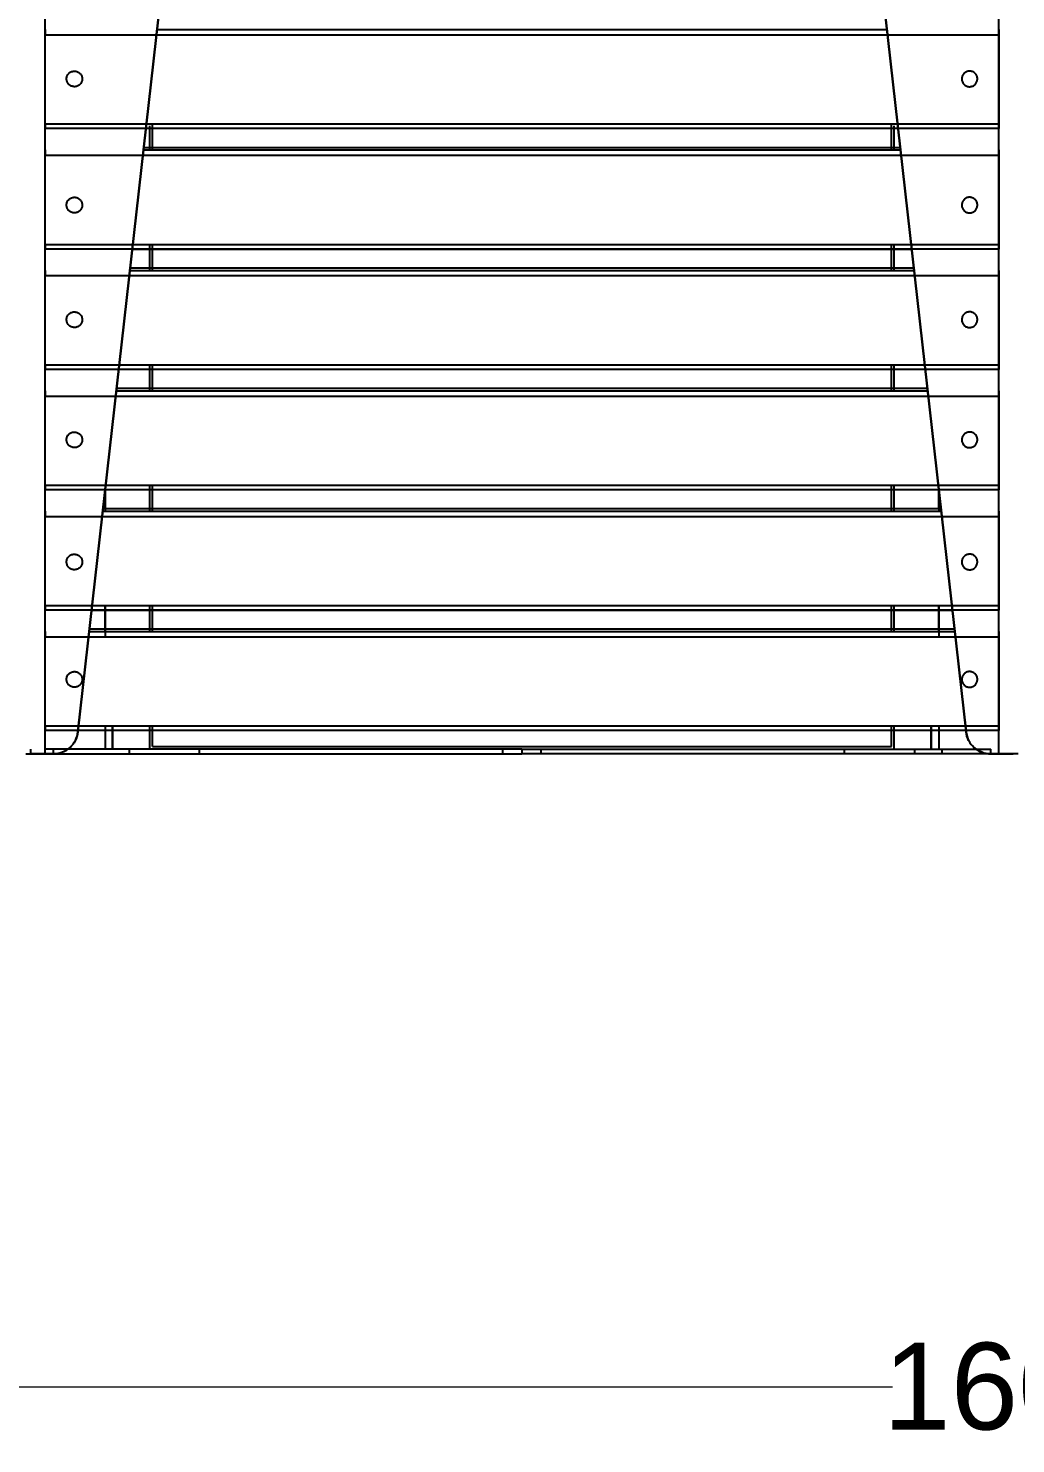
# Model space of a CAD drawing. Header units: millimetres. Extents: x 10366 to 28454, y 24552 to 29702.
# Drawn here: x 17181 to 17579, y 27232 to 27802 of the extents above; entities that cross this region are included whole.
import ezdxf

# ---------------------------------------------------------------- set-up
doc = ezdxf.new("R2010")
doc.units = ezdxf.units.MM
doc.header["$LTSCALE"] = 3
doc.layers.add('DomyÅ›lny', color=7, linetype='Continuous')
doc.styles.get("Standard").update_dxf_attribs({"font": 'arial.ttf'})
doc.dimstyles.new('MATEUSZ', dxfattribs={"dimtxt": 35, "dimasz": 16, "dimexe": 0.18, "dimexo": 0.0625, "dimgap": 0.09, "dimtad": 0, "dimdec": 0, "dimdsep": 46, "dimtxsty": 'Standard', "dimblk": 'DOT', "dimcen": 0.09, "dimse1": 1, "dimse2": 1, "dimadec": 0, "dimazin": 0, "dimtfac": 1, "dimtdec": 0, "dimtofl": 0, "dimtmove": 0, "dimatfit": 3, "dimfxl": 1, "dimtolj": 1, "dimtzin": 0, "dimlwd": 9, "dimlwe": 9, "dimarcsym": 0})

# ---------------------------------------------------------------- blocks, each defined once
blk = doc.blocks.new('_Dot')
at = {"color": 0, "linetype": 'ByBlock', "lineweight": -2}
blk.add_line((-0.5, 0), (-1, 0), dxfattribs=at)
at = {"color": 0, "linetype": 'ByBlock', "const_width": 0.5}
blk.add_lwpolyline([(-0.25, 0, 1), (0.25, 0, 1)], format="xyb", close=True, dxfattribs=at)
blk = doc.blocks.new('*D52')
at = {"color": 0, "lineweight": 9, "transparency": 16777216}
for p, q in [((16795.83, 27254.8), (17529.19, 27254.8)), ((18363.83, 27254.8), (17630.48, 27254.8))]:
    blk.add_line(p, q, dxfattribs=at)
at = {"layer": 'Defpoints', "color": 0, "transparency": 16777216}
for p in [(16779.83, 27509.83), (18379.83, 27509.83), (18379.83, 27254.8)]:
    blk.add_point(p, dxfattribs=at)
at = {"color": 0, "lineweight": 9, "transparency": 16777216, "xscale": 16, "yscale": 16, "zscale": 16, "rotation": 180}
blk.add_blockref('_Dot', (16779.83, 27254.8), dxfattribs=at)
at = {"color": 0, "lineweight": 9, "transparency": 16777216, "xscale": 16, "yscale": 16, "zscale": 16}
blk.add_blockref('_Dot', (18379.83, 27254.8), dxfattribs=at)
at = {"color": 0, "transparency": 16777216, "insert": (17579.83, 27254.8), "char_height": 35, "attachment_point": 5}
blk.add_mtext('\\A1;1600', dxfattribs=at)

msp = doc.modelspace()

# ---------------------------------------------------------------- linework, layer by layer
at = {"layer": 'DomyÅ›lny'}
for p, q in [((17187.59, 27509.83), (17187.59, 28218.62)), ((17572.07, 27509.83), (17572.07, 28218.62)), ((17200.84, 27518.71), (17273.55, 28163.24)), ((17273.51, 28162.9), (17200.84, 27518.71)), ((17558.83, 27518.71), (17486.12, 28163.24)), ((17486.16, 28162.9), (17558.83, 27518.71)), ((17232.77, 27801.81), (17526.9, 27801.81)), ((17187.59, 27799.68), (17572.07, 27799.68)), ((17187.59, 27763.76), (17187.59, 27799.68)), ((17572.07, 27799.68), (17572.07, 27763.76)), ((17187.59, 27763.76), (17572.07, 27763.76)), ((17572.07, 27761.89), (17187.59, 27761.89)), ((17229.83, 27753.29), (17229.83, 27763)), ((17230.83, 27753.29), (17230.83, 27763.76)), ((17528.83, 27753.29), (17528.83, 27763.76)), ((17529.83, 27753.29), (17529.83, 27763)), ((17227.42, 27754.33), (17532.25, 27754.33)), ((17227.42, 27754.32), (17532.25, 27754.32)), ((17187.59, 27715.24), (17187.59, 27751.16)), ((17187.59, 27751.16), (17572.07, 27751.16)), ((17227.3, 27753.29), (17532.37, 27753.29)), ((17572.07, 27751.16), (17572.07, 27715.24)), ((17187.59, 27715.24), (17572.07, 27715.24)), ((17229.83, 27704.77), (17229.83, 27715.24)), ((17230.83, 27704.77), (17230.83, 27715.24)), ((17528.83, 27704.77), (17528.83, 27715.24)), ((17529.83, 27704.77), (17529.83, 27715.24)), ((17572.07, 27713.37), (17187.59, 27713.37)), ((17222.8, 27713.37), (17536.87, 27713.37)), ((17221.83, 27704.77), (17537.84, 27704.77)), ((17221.94, 27705.81), (17537.73, 27705.81)), ((17221.94, 27705.8), (17537.73, 27705.8)), ((17187.59, 27702.64), (17572.07, 27702.64)), ((17187.59, 27666.72), (17187.59, 27702.64)), ((17572.07, 27702.64), (17572.07, 27666.72)), ((17187.59, 27666.72), (17572.07, 27666.72)), ((17572.07, 27664.85), (17187.59, 27664.85)), ((17229.83, 27656.25), (17229.83, 27666.72)), ((17230.83, 27656.25), (17230.83, 27666.72)), ((17528.83, 27656.25), (17528.83, 27666.72)), ((17529.83, 27656.25), (17529.83, 27666.72)), ((17187.59, 27618.2), (17187.59, 27654.12)), ((17187.59, 27654.12), (17572.07, 27654.12)), ((17216.35, 27656.25), (17543.32, 27656.25)), ((17216.47, 27657.29), (17543.2, 27657.29)), ((17216.47, 27657.28), (17543.2, 27657.28)), ((17572.07, 27654.12), (17572.07, 27618.2)), ((17187.59, 27618.2), (17572.07, 27618.2)), ((17229.83, 27607.73), (17229.83, 27618.2)), ((17230.83, 27607.73), (17230.83, 27618.2)), ((17528.83, 27607.73), (17528.83, 27618.2)), ((17529.83, 27607.73), (17529.83, 27618.2)), ((17572.07, 27616.33), (17187.59, 27616.33)), ((17211.83, 27616.2), (17211.83, 27607.61)), ((17211.83, 27608.43), (17211.83, 27616.2)), ((17547.83, 27616.22), (17547.83, 27607.61)), ((17547.83, 27608.43), (17547.83, 27616.22)), ((17210.88, 27607.73), (17548.79, 27607.73)), ((17211, 27608.77), (17548.67, 27608.77)), ((17211, 27608.76), (17548.67, 27608.76)), ((17187.59, 27569.68), (17187.59, 27605.6)), ((17187.59, 27605.6), (17572.07, 27605.6)), ((17572.07, 27605.6), (17572.07, 27569.68)), ((17187.59, 27569.68), (17572.07, 27569.68)), ((17572.07, 27567.81), (17187.59, 27567.81)), ((17206.38, 27567.81), (17553.29, 27567.81)), ((17211.83, 27569.68), (17211.83, 27557.08)), ((17211.83, 27559.21), (17211.83, 27569.68)), ((17229.83, 27559.21), (17229.83, 27569.68)), ((17230.83, 27559.21), (17230.83, 27569.68)), ((17528.83, 27559.21), (17528.83, 27569.68)), ((17529.83, 27559.21), (17529.83, 27569.68)), ((17547.83, 27569.68), (17547.83, 27557.08)), ((17547.83, 27559.21), (17547.83, 27569.68)), ((17187.59, 27521.16), (17187.59, 27557.08)), ((17187.59, 27557.08), (17572.07, 27557.08)), ((17205.4, 27559.21), (17554.26, 27559.21)), ((17205.52, 27560.25), (17554.15, 27560.25)), ((17205.52, 27560.24), (17554.15, 27560.24)), ((17572.07, 27557.08), (17572.07, 27521.16)), ((17187.59, 27521.16), (17572.07, 27521.16)), ((17211.83, 27521.16), (17211.83, 27511.84)), ((17211.83, 27521.16), (17211.83, 27511.84)), ((17214.83, 27511.83), (17214.83, 27521.16)), ((17214.83, 27521.16), (17214.83, 27511.83)), ((17229.83, 27511.83), (17229.83, 27521.16)), ((17230.83, 27512.83), (17230.83, 27521.16)), ((17528.83, 27512.83), (17528.83, 27521.16)), ((17529.83, 27511.83), (17529.83, 27521.16)), ((17544.83, 27521.16), (17544.83, 27511.83)), ((17544.83, 27511.83), (17544.83, 27521.16)), ((17547.83, 27521.16), (17547.83, 27511.84)), ((17547.83, 27521.16), (17547.83, 27511.84)), ((17572.07, 27519.29), (17187.59, 27519.29)), ((17181.83, 27509.83), (17181.83, 27511.83)), ((17181.83, 27509.83), (17190.81, 27509.83)), ((17190.81, 27511.83), (17187.59, 27511.83)), ((17187.59, 27509.83), (17190.9, 27509.83)), ((17190.9, 27509.83), (17187.59, 27509.83)), ((17190.81, 27511.83), (17190.81, 27509.83)), ((17379.83, 27511.83), (17190.81, 27511.83)), ((17190.81, 27509.83), (17379.83, 27509.83)), ((17221.46, 27511.83), (17221.46, 27509.83)), ((17230.83, 27512.83), (17528.83, 27512.83)), ((17249.83, 27509.83), (17249.83, 27511.83)), ((17372.07, 27509.83), (17372.07, 27511.83)), ((17379.83, 27511.83), (17568.86, 27511.83)), ((17379.83, 27511.83), (17379.83, 27509.83)), ((17379.83, 27511.83), (17379.83, 27509.83)), ((17568.86, 27509.83), (17379.83, 27509.83)), ((17387.59, 27509.83), (17387.59, 27511.83)), ((17509.83, 27509.83), (17509.83, 27511.83)), ((17538.21, 27509.83), (17538.21, 27511.83)), ((17549.21, 27509.83), (17549.21, 27511.83)), ((17572.07, 27509.83), (17568.77, 27509.83)), ((17568.77, 27509.83), (17572.07, 27509.83)), ((17568.86, 27509.83), (17568.86, 27511.83)), ((17568.86, 27509.83), (17577.83, 27509.83))]:
    msp.add_line(p, q, dxfattribs=at)
for points in [[(17187.59, 27801.81, 0), (17187.59, 27801.78, 0), (17187.59, 27801.68, 0), (17187.59, 27801.25, 0), (17187.59, 27799.68, 0)], [(17572.07, 27801.81, 0), (17572.07, 27801.78, 0), (17572.07, 27801.68, 0), (17572.07, 27801.25, 0), (17572.07, 27799.68, 0)], [(17187.59, 27763.76, 0), (17187.59, 27762.37, 0), (17187.59, 27761.99, 0), (17187.59, 27761.9, 0), (17187.59, 27761.89, 0), (17187.59, 27761.89, 0), (17187.59, 27761.89, 0), (17187.59, 27761.89, 0), (17187.59, 27761.89, 0), (17187.59, 27761.89, 0), (17187.59, 27761.89, 0), (17187.59, 27761.89, 0), (17187.59, 27761.89, 0), (17187.59, 27761.89, 0), (17187.59, 27761.89, 0), (17187.59, 27761.89, 0), (17187.59, 27761.89, 0), (17187.59, 27761.89, 0), (17187.59, 27761.89, 0), (17187.59, 27761.89, 0), (17187.59, 27761.89, 0), (17187.59, 27761.89, 0), (17187.59, 27761.89, 0)], [(17572.07, 27763.76, 0), (17572.07, 27762.37, 0), (17572.07, 27761.99, 0), (17572.07, 27761.9, 0), (17572.07, 27761.89, 0), (17572.07, 27761.89, 0), (17572.07, 27761.89, 0), (17572.07, 27761.89, 0), (17572.07, 27761.89, 0), (17572.07, 27761.89, 0), (17572.07, 27761.89, 0), (17572.07, 27761.89, 0), (17572.07, 27761.89, 0), (17572.07, 27761.89, 0), (17572.07, 27761.89, 0), (17572.07, 27761.89, 0), (17572.07, 27761.89, 0), (17572.07, 27761.89, 0), (17572.07, 27761.89, 0), (17572.07, 27761.89, 0), (17572.07, 27761.89, 0), (17572.07, 27761.89, 0), (17572.07, 27761.89, 0)], [(17187.59, 27753.29, 0), (17187.59, 27753.26, 0), (17187.59, 27753.16, 0), (17187.59, 27752.73, 0), (17187.59, 27751.16, 0)], [(17572.07, 27753.29, 0), (17572.07, 27753.26, 0), (17572.07, 27753.16, 0), (17572.07, 27752.73, 0), (17572.07, 27751.16, 0)], [(17187.59, 27715.24, 0), (17187.59, 27713.85, 0), (17187.59, 27713.47, 0), (17187.59, 27713.38, 0), (17187.59, 27713.37, 0), (17187.59, 27713.37, 0), (17187.59, 27713.37, 0), (17187.59, 27713.37, 0), (17187.59, 27713.37, 0), (17187.59, 27713.37, 0), (17187.59, 27713.37, 0), (17187.59, 27713.37, 0), (17187.59, 27713.37, 0), (17187.59, 27713.37, 0), (17187.59, 27713.37, 0), (17187.59, 27713.37, 0), (17187.59, 27713.37, 0), (17187.59, 27713.37, 0), (17187.59, 27713.37, 0), (17187.59, 27713.37, 0), (17187.59, 27713.37, 0), (17187.59, 27713.37, 0), (17187.59, 27713.37, 0)], [(17572.07, 27715.24, 0), (17572.07, 27713.85, 0), (17572.07, 27713.47, 0), (17572.07, 27713.38, 0), (17572.07, 27713.37, 0), (17572.07, 27713.37, 0), (17572.07, 27713.37, 0), (17572.07, 27713.37, 0), (17572.07, 27713.37, 0), (17572.07, 27713.37, 0), (17572.07, 27713.37, 0), (17572.07, 27713.37, 0), (17572.07, 27713.37, 0), (17572.07, 27713.37, 0), (17572.07, 27713.37, 0), (17572.07, 27713.37, 0), (17572.07, 27713.37, 0), (17572.07, 27713.37, 0), (17572.07, 27713.37, 0), (17572.07, 27713.37, 0), (17572.07, 27713.37, 0), (17572.07, 27713.37, 0), (17572.07, 27713.37, 0)], [(17187.59, 27704.77, 0), (17187.59, 27704.74, 0), (17187.59, 27704.64, 0), (17187.59, 27704.21, 0), (17187.59, 27702.64, 0)], [(17572.07, 27704.77, 0), (17572.07, 27704.74, 0), (17572.07, 27704.64, 0), (17572.07, 27704.21, 0), (17572.07, 27702.64, 0)], [(17187.59, 27666.72, 0), (17187.59, 27665.33, 0), (17187.59, 27664.95, 0), (17187.59, 27664.86, 0), (17187.59, 27664.85, 0), (17187.59, 27664.85, 0), (17187.59, 27664.85, 0), (17187.59, 27664.85, 0), (17187.59, 27664.85, 0), (17187.59, 27664.85, 0), (17187.59, 27664.85, 0), (17187.59, 27664.85, 0), (17187.59, 27664.85, 0), (17187.59, 27664.85, 0), (17187.59, 27664.85, 0), (17187.59, 27664.85, 0), (17187.59, 27664.85, 0), (17187.59, 27664.85, 0), (17187.59, 27664.85, 0), (17187.59, 27664.85, 0), (17187.59, 27664.85, 0), (17187.59, 27664.85, 0), (17187.59, 27664.85, 0)], [(17572.07, 27666.72, 0), (17572.07, 27665.33, 0), (17572.07, 27664.95, 0), (17572.07, 27664.86, 0), (17572.07, 27664.85, 0), (17572.07, 27664.85, 0), (17572.07, 27664.85, 0), (17572.07, 27664.85, 0), (17572.07, 27664.85, 0), (17572.07, 27664.85, 0), (17572.07, 27664.85, 0), (17572.07, 27664.85, 0), (17572.07, 27664.85, 0), (17572.07, 27664.85, 0), (17572.07, 27664.85, 0), (17572.07, 27664.85, 0), (17572.07, 27664.85, 0), (17572.07, 27664.85, 0), (17572.07, 27664.85, 0), (17572.07, 27664.85, 0), (17572.07, 27664.85, 0), (17572.07, 27664.85, 0), (17572.07, 27664.85, 0)], [(17187.59, 27656.25, 0), (17187.59, 27656.22, 0), (17187.59, 27656.12, 0), (17187.59, 27655.69, 0), (17187.59, 27654.12, 0)], [(17572.07, 27656.25, 0), (17572.07, 27656.22, 0), (17572.07, 27656.12, 0), (17572.07, 27655.69, 0), (17572.07, 27654.12, 0)], [(17187.59, 27618.2, 0), (17187.59, 27616.81, 0), (17187.59, 27616.43, 0), (17187.59, 27616.34, 0), (17187.59, 27616.33, 0), (17187.59, 27616.33, 0), (17187.59, 27616.33, 0), (17187.59, 27616.33, 0), (17187.59, 27616.33, 0), (17187.59, 27616.33, 0), (17187.59, 27616.33, 0), (17187.59, 27616.33, 0), (17187.59, 27616.33, 0), (17187.59, 27616.33, 0), (17187.59, 27616.33, 0), (17187.59, 27616.33, 0), (17187.59, 27616.33, 0), (17187.59, 27616.33, 0), (17187.59, 27616.33, 0), (17187.59, 27616.33, 0), (17187.59, 27616.33, 0), (17187.59, 27616.33, 0), (17187.59, 27616.33, 0)], [(17572.07, 27618.2, 0), (17572.07, 27616.81, 0), (17572.07, 27616.43, 0), (17572.07, 27616.34, 0), (17572.07, 27616.33, 0), (17572.07, 27616.33, 0), (17572.07, 27616.33, 0), (17572.07, 27616.33, 0), (17572.07, 27616.33, 0), (17572.07, 27616.33, 0), (17572.07, 27616.33, 0), (17572.07, 27616.33, 0), (17572.07, 27616.33, 0), (17572.07, 27616.33, 0), (17572.07, 27616.33, 0), (17572.07, 27616.33, 0), (17572.07, 27616.33, 0), (17572.07, 27616.33, 0), (17572.07, 27616.33, 0), (17572.07, 27616.33, 0), (17572.07, 27616.33, 0), (17572.07, 27616.33, 0), (17572.07, 27616.33, 0)], [(17187.59, 27607.73, 0), (17187.59, 27607.7, 0), (17187.59, 27607.6, 0), (17187.59, 27607.17, 0), (17187.59, 27605.6, 0)], [(17572.07, 27607.73, 0), (17572.07, 27607.7, 0), (17572.07, 27607.6, 0), (17572.07, 27607.17, 0), (17572.07, 27605.6, 0)], [(17187.59, 27569.68, 0), (17187.59, 27568.29, 0), (17187.59, 27567.91, 0), (17187.59, 27567.82, 0), (17187.59, 27567.81, 0), (17187.59, 27567.81, 0), (17187.59, 27567.81, 0), (17187.59, 27567.81, 0), (17187.59, 27567.81, 0), (17187.59, 27567.81, 0), (17187.59, 27567.81, 0), (17187.59, 27567.81, 0), (17187.59, 27567.81, 0), (17187.59, 27567.81, 0), (17187.59, 27567.81, 0), (17187.59, 27567.81, 0), (17187.59, 27567.81, 0), (17187.59, 27567.81, 0), (17187.59, 27567.81, 0), (17187.59, 27567.81, 0), (17187.59, 27567.81, 0), (17187.59, 27567.81, 0), (17187.59, 27567.81, 0)], [(17572.07, 27569.68, 0), (17572.07, 27568.29, 0), (17572.07, 27567.91, 0), (17572.07, 27567.82, 0), (17572.07, 27567.81, 0), (17572.07, 27567.81, 0), (17572.07, 27567.81, 0), (17572.07, 27567.81, 0), (17572.07, 27567.81, 0), (17572.07, 27567.81, 0), (17572.07, 27567.81, 0), (17572.07, 27567.81, 0), (17572.07, 27567.81, 0), (17572.07, 27567.81, 0), (17572.07, 27567.81, 0), (17572.07, 27567.81, 0), (17572.07, 27567.81, 0), (17572.07, 27567.81, 0), (17572.07, 27567.81, 0), (17572.07, 27567.81, 0), (17572.07, 27567.81, 0), (17572.07, 27567.81, 0), (17572.07, 27567.81, 0)], [(17187.59, 27559.21, 0), (17187.59, 27559.18, 0), (17187.59, 27559.08, 0), (17187.59, 27558.65, 0), (17187.59, 27557.08, 0)], [(17572.07, 27559.21, 0), (17572.07, 27559.18, 0), (17572.07, 27559.08, 0), (17572.07, 27558.65, 0), (17572.07, 27557.08, 0)], [(17187.59, 27521.16, 0), (17187.59, 27519.77, 0), (17187.59, 27519.39, 0), (17187.59, 27519.3, 0), (17187.59, 27519.29, 0), (17187.59, 27519.29, 0), (17187.59, 27519.29, 0), (17187.59, 27519.29, 0), (17187.59, 27519.29, 0), (17187.59, 27519.29, 0), (17187.59, 27519.29, 0), (17187.59, 27519.29, 0), (17187.59, 27519.29, 0), (17187.59, 27519.29, 0), (17187.59, 27519.29, 0), (17187.59, 27519.29, 0), (17187.59, 27519.29, 0), (17187.59, 27519.29, 0), (17187.59, 27519.29, 0), (17187.59, 27519.29, 0), (17187.59, 27519.29, 0), (17187.59, 27519.29, 0), (17187.59, 27519.29, 0)], [(17572.07, 27521.16, 0), (17572.07, 27519.77, 0), (17572.07, 27519.39, 0), (17572.07, 27519.3, 0), (17572.07, 27519.29, 0), (17572.07, 27519.29, 0), (17572.07, 27519.29, 0), (17572.07, 27519.29, 0), (17572.07, 27519.29, 0), (17572.07, 27519.29, 0), (17572.07, 27519.29, 0), (17572.07, 27519.29, 0), (17572.07, 27519.29, 0), (17572.07, 27519.29, 0), (17572.07, 27519.29, 0), (17572.07, 27519.29, 0), (17572.07, 27519.29, 0), (17572.07, 27519.29, 0), (17572.07, 27519.29, 0), (17572.07, 27519.29, 0), (17572.07, 27519.29, 0), (17572.07, 27519.29, 0), (17572.07, 27519.29, 0)], [(17200.84, 27518.71, 0), (17200.69, 27517.78, 0), (17200.45, 27516.88, 0), (17200.14, 27516, 0), (17199.75, 27515.17, 0), (17199.28, 27514.37, 0), (17198.74, 27513.62, 0), (17198.14, 27512.93, 0), (17197.48, 27512.3, 0), (17196.77, 27511.74, 0), (17196.02, 27511.24, 0), (17195.23, 27510.81, 0), (17194.4, 27510.46, 0), (17193.55, 27510.19, 0), (17192.67, 27509.99, 0), (17191.8, 27509.87, 0), (17190.9, 27509.83, 0)], [(17190.9, 27509.83, 0), (17191.84, 27509.87, 0), (17192.76, 27510, 0), (17193.67, 27510.22, 0), (17194.55, 27510.52, 0), (17195.39, 27510.9, 0), (17196.19, 27511.35, 0), (17196.95, 27511.87, 0), (17197.65, 27512.45, 0), (17198.29, 27513.09, 0), (17198.87, 27513.79, 0), (17199.38, 27514.53, 0), (17199.82, 27515.31, 0), (17200.19, 27516.12, 0), (17200.48, 27516.97, 0), (17200.69, 27517.82, 0), (17200.84, 27518.71, 0)], [(17558.83, 27518.71, 0), (17558.98, 27517.78, 0), (17559.21, 27516.88, 0), (17559.53, 27516, 0), (17559.92, 27515.17, 0), (17560.39, 27514.37, 0), (17560.93, 27513.62, 0), (17561.53, 27512.93, 0), (17562.19, 27512.3, 0), (17562.9, 27511.74, 0), (17563.65, 27511.24, 0), (17564.44, 27510.81, 0), (17565.27, 27510.46, 0), (17566.12, 27510.19, 0), (17566.99, 27509.99, 0), (17567.87, 27509.87, 0), (17568.77, 27509.83, 0)], [(17568.77, 27509.83, 0), (17567.83, 27509.87, 0), (17566.91, 27510, 0), (17566, 27510.22, 0), (17565.12, 27510.52, 0), (17564.28, 27510.9, 0), (17563.48, 27511.35, 0), (17562.72, 27511.87, 0), (17562.02, 27512.45, 0), (17561.38, 27513.09, 0), (17560.8, 27513.79, 0), (17560.29, 27514.53, 0), (17559.85, 27515.31, 0), (17559.48, 27516.12, 0), (17559.19, 27516.97, 0), (17558.97, 27517.82, 0), (17558.83, 27518.71, 0)], [(17179.83, 27509.83, 0), (17179.83, 27509.83, 0), (17179.83, 27509.83, 0), (17179.83, 27509.83, 0), (17179.83, 27509.83, 0), (17179.83, 27509.83, 0), (17179.83, 27509.83, 0), (17179.83, 27509.83, 0), (17179.83, 27509.83, 0), (17179.83, 27509.83, 0), (17179.84, 27509.83, 0), (17179.85, 27509.83, 0), (17179.9, 27509.83, 0), (17180.09, 27509.83, 0), (17182.06, 27509.83, 0), (17187.59, 27509.83, 0)], [(17187.59, 27509.83, 0), (17181.83, 27509.83, 0)], [(17572.07, 27509.83, 0), (17577.83, 27509.83, 0)], [(17579.83, 27509.83, 0), (17579.83, 27509.83, 0), (17579.83, 27509.83, 0), (17579.83, 27509.83, 0), (17579.83, 27509.83, 0), (17579.83, 27509.83, 0), (17579.83, 27509.83, 0), (17579.83, 27509.83, 0), (17579.83, 27509.83, 0), (17579.83, 27509.83, 0), (17579.83, 27509.83, 0), (17579.82, 27509.83, 0), (17579.69, 27509.83, 0), (17579.04, 27509.83, 0), (17572.07, 27509.83, 0)]]:
    msp.add_polyline3d(points, dxfattribs=at)
for points in [[(17196.3, 27781.41, 0), (17196.26, 27781.69, 0), (17196.25, 27781.98, 0), (17196.27, 27782.28, 0), (17196.32, 27782.58, 0), (17196.4, 27782.89, 0), (17196.51, 27783.19, 0), (17196.66, 27783.48, 0), (17196.83, 27783.75, 0), (17197.03, 27784.01, 0), (17197.26, 27784.24, 0), (17197.5, 27784.45, 0), (17197.76, 27784.62, 0), (17198.04, 27784.77, 0), (17198.31, 27784.89, 0), (17198.59, 27784.97, 0), (17198.87, 27785.03, 0), (17199.15, 27785.07, 0), (17199.44, 27785.08, 0), (17199.74, 27785.06, 0), (17200.05, 27785.01, 0), (17200.35, 27784.93, 0), (17200.65, 27784.82, 0), (17200.94, 27784.68, 0), (17201.22, 27784.5, 0), (17201.48, 27784.3, 0), (17201.71, 27784.08, 0), (17201.91, 27783.83, 0), (17202.09, 27783.57, 0), (17202.24, 27783.3, 0), (17202.36, 27783.02, 0), (17202.45, 27782.74, 0), (17202.51, 27782.47, 0), (17202.54, 27782.19, 0), (17202.55, 27781.89, 0), (17202.53, 27781.59, 0), (17202.48, 27781.29, 0), (17202.4, 27780.98, 0), (17202.29, 27780.69, 0), (17202.15, 27780.4, 0), (17201.97, 27780.12, 0), (17201.77, 27779.87, 0), (17201.54, 27779.63, 0), (17201.3, 27779.43, 0), (17201.04, 27779.25, 0), (17200.77, 27779.1, 0), (17200.49, 27778.99, 0), (17200.21, 27778.9, 0), (17199.93, 27778.84, 0), (17199.65, 27778.8, 0), (17199.36, 27778.79, 0), (17199.06, 27778.81, 0), (17198.75, 27778.86, 0), (17198.45, 27778.94, 0), (17198.15, 27779.05, 0), (17197.86, 27779.2, 0), (17197.58, 27779.37, 0), (17197.33, 27779.57, 0), (17197.09, 27779.8, 0), (17196.89, 27780.04, 0), (17196.71, 27780.3, 0), (17196.56, 27780.57, 0), (17196.44, 27780.85, 0), (17196.36, 27781.13, 0)], [(17563.37, 27781.41, 0), (17563.41, 27781.69, 0), (17563.42, 27781.98, 0), (17563.4, 27782.28, 0), (17563.35, 27782.58, 0), (17563.27, 27782.89, 0), (17563.16, 27783.19, 0), (17563.01, 27783.48, 0), (17562.84, 27783.75, 0), (17562.64, 27784.01, 0), (17562.41, 27784.24, 0), (17562.16, 27784.45, 0), (17561.9, 27784.62, 0), (17561.63, 27784.77, 0), (17561.35, 27784.89, 0), (17561.07, 27784.97, 0), (17560.8, 27785.03, 0), (17560.52, 27785.07, 0), (17560.22, 27785.08, 0), (17559.92, 27785.06, 0), (17559.62, 27785.01, 0), (17559.31, 27784.93, 0), (17559.01, 27784.82, 0), (17558.72, 27784.68, 0), (17558.45, 27784.5, 0), (17558.19, 27784.3, 0), (17557.96, 27784.08, 0), (17557.75, 27783.83, 0), (17557.57, 27783.57, 0), (17557.43, 27783.3, 0), (17557.31, 27783.02, 0), (17557.22, 27782.74, 0), (17557.16, 27782.47, 0), (17557.13, 27782.19, 0), (17557.12, 27781.89, 0), (17557.13, 27781.59, 0), (17557.18, 27781.29, 0), (17557.26, 27780.98, 0), (17557.38, 27780.69, 0), (17557.52, 27780.4, 0), (17557.69, 27780.12, 0), (17557.9, 27779.87, 0), (17558.12, 27779.63, 0), (17558.37, 27779.43, 0), (17558.63, 27779.25, 0), (17558.9, 27779.1, 0), (17559.18, 27778.99, 0), (17559.46, 27778.9, 0), (17559.73, 27778.84, 0), (17560.02, 27778.8, 0), (17560.31, 27778.79, 0), (17560.61, 27778.81, 0), (17560.91, 27778.86, 0), (17561.22, 27778.94, 0), (17561.52, 27779.05, 0), (17561.81, 27779.2, 0), (17562.09, 27779.37, 0), (17562.34, 27779.57, 0), (17562.57, 27779.8, 0), (17562.78, 27780.04, 0), (17562.96, 27780.3, 0), (17563.1, 27780.57, 0), (17563.22, 27780.85, 0), (17563.31, 27781.13, 0)], [(17196.3, 27730.54, 0), (17196.26, 27730.82, 0), (17196.25, 27731.11, 0), (17196.27, 27731.41, 0), (17196.32, 27731.72, 0), (17196.4, 27732.02, 0), (17196.51, 27732.32, 0), (17196.66, 27732.61, 0), (17196.83, 27732.89, 0), (17197.03, 27733.14, 0), (17197.26, 27733.37, 0), (17197.5, 27733.58, 0), (17197.76, 27733.76, 0), (17198.04, 27733.9, 0), (17198.31, 27734.02, 0), (17198.59, 27734.11, 0), (17198.87, 27734.17, 0), (17199.15, 27734.21, 0), (17199.44, 27734.21, 0), (17199.74, 27734.2, 0), (17200.05, 27734.15, 0), (17200.35, 27734.07, 0), (17200.65, 27733.96, 0), (17200.94, 27733.81, 0), (17201.22, 27733.64, 0), (17201.48, 27733.44, 0), (17201.71, 27733.21, 0), (17201.91, 27732.97, 0), (17202.09, 27732.71, 0), (17202.24, 27732.43, 0), (17202.36, 27732.16, 0), (17202.45, 27731.88, 0), (17202.51, 27731.6, 0), (17202.54, 27731.32, 0), (17202.55, 27731.03, 0), (17202.53, 27730.73, 0), (17202.48, 27730.42, 0), (17202.4, 27730.12, 0), (17202.29, 27729.82, 0), (17202.15, 27729.53, 0), (17201.97, 27729.26, 0), (17201.77, 27729, 0), (17201.54, 27728.77, 0), (17201.3, 27728.56, 0), (17201.04, 27728.39, 0), (17200.77, 27728.24, 0), (17200.49, 27728.12, 0), (17200.21, 27728.03, 0), (17199.93, 27727.97, 0), (17199.65, 27727.94, 0), (17199.36, 27727.93, 0), (17199.06, 27727.95, 0), (17198.75, 27728, 0), (17198.45, 27728.08, 0), (17198.15, 27728.19, 0), (17197.86, 27728.33, 0), (17197.58, 27728.51, 0), (17197.33, 27728.71, 0), (17197.09, 27728.93, 0), (17196.89, 27729.18, 0), (17196.71, 27729.44, 0), (17196.56, 27729.71, 0), (17196.44, 27729.99, 0), (17196.36, 27730.27, 0)], [(17563.37, 27730.54, 0), (17563.41, 27730.82, 0), (17563.42, 27731.11, 0), (17563.4, 27731.41, 0), (17563.35, 27731.72, 0), (17563.27, 27732.02, 0), (17563.16, 27732.32, 0), (17563.01, 27732.61, 0), (17562.84, 27732.89, 0), (17562.64, 27733.14, 0), (17562.41, 27733.37, 0), (17562.16, 27733.58, 0), (17561.9, 27733.76, 0), (17561.63, 27733.9, 0), (17561.35, 27734.02, 0), (17561.07, 27734.11, 0), (17560.8, 27734.17, 0), (17560.52, 27734.21, 0), (17560.22, 27734.21, 0), (17559.92, 27734.2, 0), (17559.62, 27734.15, 0), (17559.31, 27734.07, 0), (17559.01, 27733.96, 0), (17558.72, 27733.81, 0), (17558.45, 27733.64, 0), (17558.19, 27733.44, 0), (17557.96, 27733.21, 0), (17557.75, 27732.97, 0), (17557.57, 27732.71, 0), (17557.43, 27732.43, 0), (17557.31, 27732.16, 0), (17557.22, 27731.88, 0), (17557.16, 27731.6, 0), (17557.13, 27731.32, 0), (17557.12, 27731.03, 0), (17557.13, 27730.73, 0), (17557.18, 27730.42, 0), (17557.26, 27730.12, 0), (17557.38, 27729.82, 0), (17557.52, 27729.53, 0), (17557.69, 27729.26, 0), (17557.9, 27729, 0), (17558.12, 27728.77, 0), (17558.37, 27728.56, 0), (17558.63, 27728.39, 0), (17558.9, 27728.24, 0), (17559.18, 27728.12, 0), (17559.46, 27728.03, 0), (17559.73, 27727.97, 0), (17560.02, 27727.94, 0), (17560.31, 27727.93, 0), (17560.61, 27727.95, 0), (17560.91, 27728, 0), (17561.22, 27728.08, 0), (17561.52, 27728.19, 0), (17561.81, 27728.33, 0), (17562.09, 27728.51, 0), (17562.34, 27728.71, 0), (17562.57, 27728.93, 0), (17562.78, 27729.18, 0), (17562.96, 27729.44, 0), (17563.1, 27729.71, 0), (17563.22, 27729.99, 0), (17563.31, 27730.27, 0)], [(17196.3, 27684.36, 0), (17196.26, 27684.64, 0), (17196.25, 27684.93, 0), (17196.27, 27685.23, 0), (17196.32, 27685.54, 0), (17196.4, 27685.84, 0), (17196.51, 27686.14, 0), (17196.66, 27686.43, 0), (17196.83, 27686.7, 0), (17197.03, 27686.96, 0), (17197.26, 27687.19, 0), (17197.5, 27687.4, 0), (17197.76, 27687.57, 0), (17198.04, 27687.72, 0), (17198.31, 27687.84, 0), (17198.59, 27687.93, 0), (17198.87, 27687.99, 0), (17199.15, 27688.02, 0), (17199.44, 27688.03, 0), (17199.74, 27688.01, 0), (17200.05, 27687.96, 0), (17200.35, 27687.88, 0), (17200.65, 27687.77, 0), (17200.94, 27687.63, 0), (17201.22, 27687.45, 0), (17201.48, 27687.25, 0), (17201.71, 27687.03, 0), (17201.91, 27686.78, 0), (17202.09, 27686.52, 0), (17202.24, 27686.25, 0), (17202.36, 27685.97, 0), (17202.45, 27685.69, 0), (17202.51, 27685.42, 0), (17202.54, 27685.14, 0), (17202.55, 27684.85, 0), (17202.53, 27684.55, 0), (17202.48, 27684.24, 0), (17202.4, 27683.94, 0), (17202.29, 27683.64, 0), (17202.15, 27683.35, 0), (17201.97, 27683.07, 0), (17201.77, 27682.82, 0), (17201.54, 27682.59, 0), (17201.3, 27682.38, 0), (17201.04, 27682.2, 0), (17200.77, 27682.06, 0), (17200.49, 27681.94, 0), (17200.21, 27681.85, 0), (17199.93, 27681.79, 0), (17199.65, 27681.75, 0), (17199.36, 27681.75, 0), (17199.06, 27681.76, 0), (17198.75, 27681.81, 0), (17198.45, 27681.89, 0), (17198.15, 27682, 0), (17197.86, 27682.15, 0), (17197.58, 27682.32, 0), (17197.33, 27682.52, 0), (17197.09, 27682.75, 0), (17196.89, 27682.99, 0), (17196.71, 27683.25, 0), (17196.56, 27683.53, 0), (17196.44, 27683.8, 0), (17196.36, 27684.08, 0)], [(17563.37, 27684.36, 0), (17563.41, 27684.64, 0), (17563.42, 27684.93, 0), (17563.4, 27685.23, 0), (17563.35, 27685.54, 0), (17563.27, 27685.84, 0), (17563.16, 27686.14, 0), (17563.01, 27686.43, 0), (17562.84, 27686.7, 0), (17562.64, 27686.96, 0), (17562.41, 27687.19, 0), (17562.16, 27687.4, 0), (17561.9, 27687.57, 0), (17561.63, 27687.72, 0), (17561.35, 27687.84, 0), (17561.07, 27687.93, 0), (17560.8, 27687.99, 0), (17560.52, 27688.02, 0), (17560.22, 27688.03, 0), (17559.92, 27688.01, 0), (17559.62, 27687.96, 0), (17559.31, 27687.88, 0), (17559.01, 27687.77, 0), (17558.72, 27687.63, 0), (17558.45, 27687.45, 0), (17558.19, 27687.25, 0), (17557.96, 27687.03, 0), (17557.75, 27686.78, 0), (17557.57, 27686.52, 0), (17557.43, 27686.25, 0), (17557.31, 27685.97, 0), (17557.22, 27685.69, 0), (17557.16, 27685.42, 0), (17557.13, 27685.14, 0), (17557.12, 27684.85, 0), (17557.13, 27684.55, 0), (17557.18, 27684.24, 0), (17557.26, 27683.94, 0), (17557.38, 27683.64, 0), (17557.52, 27683.35, 0), (17557.69, 27683.07, 0), (17557.9, 27682.82, 0), (17558.12, 27682.59, 0), (17558.37, 27682.38, 0), (17558.63, 27682.2, 0), (17558.9, 27682.06, 0), (17559.18, 27681.94, 0), (17559.46, 27681.85, 0), (17559.73, 27681.79, 0), (17560.02, 27681.75, 0), (17560.31, 27681.75, 0), (17560.61, 27681.76, 0), (17560.91, 27681.81, 0), (17561.22, 27681.89, 0), (17561.52, 27682, 0), (17561.81, 27682.15, 0), (17562.09, 27682.32, 0), (17562.34, 27682.52, 0), (17562.57, 27682.75, 0), (17562.78, 27682.99, 0), (17562.96, 27683.25, 0), (17563.1, 27683.53, 0), (17563.22, 27683.8, 0), (17563.31, 27684.08, 0)], [(17196.3, 27635.93, 0), (17196.26, 27636.21, 0), (17196.25, 27636.5, 0), (17196.27, 27636.8, 0), (17196.32, 27637.1, 0), (17196.4, 27637.41, 0), (17196.51, 27637.71, 0), (17196.66, 27638, 0), (17196.83, 27638.27, 0), (17197.03, 27638.53, 0), (17197.26, 27638.76, 0), (17197.5, 27638.96, 0), (17197.76, 27639.14, 0), (17198.04, 27639.29, 0), (17198.31, 27639.41, 0), (17198.59, 27639.49, 0), (17198.87, 27639.55, 0), (17199.15, 27639.59, 0), (17199.44, 27639.6, 0), (17199.74, 27639.58, 0), (17200.05, 27639.53, 0), (17200.35, 27639.45, 0), (17200.65, 27639.34, 0), (17200.94, 27639.2, 0), (17201.22, 27639.02, 0), (17201.48, 27638.82, 0), (17201.71, 27638.6, 0), (17201.91, 27638.35, 0), (17202.09, 27638.09, 0), (17202.24, 27637.82, 0), (17202.36, 27637.54, 0), (17202.45, 27637.26, 0), (17202.51, 27636.99, 0), (17202.54, 27636.71, 0), (17202.55, 27636.41, 0), (17202.53, 27636.11, 0), (17202.48, 27635.81, 0), (17202.4, 27635.5, 0), (17202.29, 27635.2, 0), (17202.15, 27634.91, 0), (17201.97, 27634.64, 0), (17201.77, 27634.38, 0), (17201.54, 27634.15, 0), (17201.3, 27633.95, 0), (17201.04, 27633.77, 0), (17200.77, 27633.62, 0), (17200.49, 27633.51, 0), (17200.21, 27633.42, 0), (17199.93, 27633.36, 0), (17199.65, 27633.32, 0), (17199.36, 27633.31, 0), (17199.06, 27633.33, 0), (17198.75, 27633.38, 0), (17198.45, 27633.46, 0), (17198.15, 27633.57, 0), (17197.86, 27633.72, 0), (17197.58, 27633.89, 0), (17197.33, 27634.09, 0), (17197.09, 27634.32, 0), (17196.89, 27634.56, 0), (17196.71, 27634.82, 0), (17196.56, 27635.09, 0), (17196.44, 27635.37, 0), (17196.36, 27635.65, 0)], [(17563.37, 27635.93, 0), (17563.41, 27636.21, 0), (17563.42, 27636.5, 0), (17563.4, 27636.8, 0), (17563.35, 27637.1, 0), (17563.27, 27637.41, 0), (17563.16, 27637.71, 0), (17563.01, 27638, 0), (17562.84, 27638.27, 0), (17562.64, 27638.53, 0), (17562.41, 27638.76, 0), (17562.16, 27638.96, 0), (17561.9, 27639.14, 0), (17561.63, 27639.29, 0), (17561.35, 27639.41, 0), (17561.07, 27639.49, 0), (17560.8, 27639.55, 0), (17560.52, 27639.59, 0), (17560.22, 27639.6, 0), (17559.92, 27639.58, 0), (17559.62, 27639.53, 0), (17559.31, 27639.45, 0), (17559.01, 27639.34, 0), (17558.72, 27639.2, 0), (17558.45, 27639.02, 0), (17558.19, 27638.82, 0), (17557.96, 27638.6, 0), (17557.75, 27638.35, 0), (17557.57, 27638.09, 0), (17557.43, 27637.82, 0), (17557.31, 27637.54, 0), (17557.22, 27637.26, 0), (17557.16, 27636.99, 0), (17557.13, 27636.71, 0), (17557.12, 27636.41, 0), (17557.13, 27636.11, 0), (17557.18, 27635.81, 0), (17557.26, 27635.5, 0), (17557.38, 27635.2, 0), (17557.52, 27634.91, 0), (17557.69, 27634.64, 0), (17557.9, 27634.38, 0), (17558.12, 27634.15, 0), (17558.37, 27633.95, 0), (17558.63, 27633.77, 0), (17558.9, 27633.62, 0), (17559.18, 27633.51, 0), (17559.46, 27633.42, 0), (17559.73, 27633.36, 0), (17560.02, 27633.32, 0), (17560.31, 27633.31, 0), (17560.61, 27633.33, 0), (17560.91, 27633.38, 0), (17561.22, 27633.46, 0), (17561.52, 27633.57, 0), (17561.81, 27633.72, 0), (17562.09, 27633.89, 0), (17562.34, 27634.09, 0), (17562.57, 27634.32, 0), (17562.78, 27634.56, 0), (17562.96, 27634.82, 0), (17563.1, 27635.09, 0), (17563.22, 27635.37, 0), (17563.31, 27635.65, 0)], [(17196.3, 27586.69, 0), (17196.26, 27586.98, 0), (17196.25, 27587.27, 0), (17196.27, 27587.57, 0), (17196.32, 27587.87, 0), (17196.4, 27588.18, 0), (17196.51, 27588.48, 0), (17196.66, 27588.77, 0), (17196.83, 27589.04, 0), (17197.03, 27589.3, 0), (17197.26, 27589.53, 0), (17197.5, 27589.73, 0), (17197.76, 27589.91, 0), (17198.04, 27590.06, 0), (17198.31, 27590.18, 0), (17198.59, 27590.26, 0), (17198.87, 27590.32, 0), (17199.15, 27590.36, 0), (17199.44, 27590.37, 0), (17199.74, 27590.35, 0), (17200.05, 27590.3, 0), (17200.35, 27590.22, 0), (17200.65, 27590.11, 0), (17200.94, 27589.96, 0), (17201.22, 27589.79, 0), (17201.48, 27589.59, 0), (17201.71, 27589.36, 0), (17201.91, 27589.12, 0), (17202.09, 27588.86, 0), (17202.24, 27588.59, 0), (17202.36, 27588.31, 0), (17202.45, 27588.03, 0), (17202.51, 27587.76, 0), (17202.54, 27587.47, 0), (17202.55, 27587.18, 0), (17202.53, 27586.88, 0), (17202.48, 27586.58, 0), (17202.4, 27586.27, 0), (17202.29, 27585.97, 0), (17202.15, 27585.68, 0), (17201.97, 27585.41, 0), (17201.77, 27585.15, 0), (17201.54, 27584.92, 0), (17201.3, 27584.72, 0), (17201.04, 27584.54, 0), (17200.77, 27584.39, 0), (17200.49, 27584.27, 0), (17200.21, 27584.19, 0), (17199.93, 27584.13, 0), (17199.65, 27584.09, 0), (17199.36, 27584.08, 0), (17199.06, 27584.1, 0), (17198.75, 27584.15, 0), (17198.45, 27584.23, 0), (17198.15, 27584.34, 0), (17197.86, 27584.49, 0), (17197.58, 27584.66, 0), (17197.33, 27584.86, 0), (17197.09, 27585.09, 0), (17196.89, 27585.33, 0), (17196.71, 27585.59, 0), (17196.56, 27585.86, 0), (17196.44, 27586.14, 0), (17196.36, 27586.42, 0)], [(17563.37, 27586.69, 0), (17563.41, 27586.98, 0), (17563.42, 27587.27, 0), (17563.4, 27587.57, 0), (17563.35, 27587.87, 0), (17563.27, 27588.18, 0), (17563.16, 27588.48, 0), (17563.01, 27588.77, 0), (17562.84, 27589.04, 0), (17562.64, 27589.3, 0), (17562.41, 27589.53, 0), (17562.16, 27589.73, 0), (17561.9, 27589.91, 0), (17561.63, 27590.06, 0), (17561.35, 27590.18, 0), (17561.07, 27590.26, 0), (17560.8, 27590.32, 0), (17560.52, 27590.36, 0), (17560.22, 27590.37, 0), (17559.92, 27590.35, 0), (17559.62, 27590.3, 0), (17559.31, 27590.22, 0), (17559.01, 27590.11, 0), (17558.72, 27589.96, 0), (17558.45, 27589.79, 0), (17558.19, 27589.59, 0), (17557.96, 27589.36, 0), (17557.75, 27589.12, 0), (17557.57, 27588.86, 0), (17557.43, 27588.59, 0), (17557.31, 27588.31, 0), (17557.22, 27588.03, 0), (17557.16, 27587.76, 0), (17557.13, 27587.47, 0), (17557.12, 27587.18, 0), (17557.13, 27586.88, 0), (17557.18, 27586.58, 0), (17557.26, 27586.27, 0), (17557.38, 27585.97, 0), (17557.52, 27585.68, 0), (17557.69, 27585.41, 0), (17557.9, 27585.15, 0), (17558.12, 27584.92, 0), (17558.37, 27584.72, 0), (17558.63, 27584.54, 0), (17558.9, 27584.39, 0), (17559.18, 27584.27, 0), (17559.46, 27584.19, 0), (17559.73, 27584.13, 0), (17560.02, 27584.09, 0), (17560.31, 27584.08, 0), (17560.61, 27584.1, 0), (17560.91, 27584.15, 0), (17561.22, 27584.23, 0), (17561.52, 27584.34, 0), (17561.81, 27584.49, 0), (17562.09, 27584.66, 0), (17562.34, 27584.86, 0), (17562.57, 27585.09, 0), (17562.78, 27585.33, 0), (17562.96, 27585.59, 0), (17563.1, 27585.86, 0), (17563.22, 27586.14, 0), (17563.31, 27586.42, 0)], [(17196.3, 27539.36, 0), (17196.26, 27539.64, 0), (17196.25, 27539.94, 0), (17196.27, 27540.24, 0), (17196.32, 27540.54, 0), (17196.4, 27540.85, 0), (17196.51, 27541.15, 0), (17196.66, 27541.43, 0), (17196.83, 27541.71, 0), (17197.03, 27541.96, 0), (17197.26, 27542.2, 0), (17197.5, 27542.4, 0), (17197.76, 27542.58, 0), (17198.04, 27542.73, 0), (17198.31, 27542.84, 0), (17198.59, 27542.93, 0), (17198.87, 27542.99, 0), (17199.15, 27543.03, 0), (17199.44, 27543.04, 0), (17199.74, 27543.02, 0), (17200.05, 27542.97, 0), (17200.35, 27542.89, 0), (17200.65, 27542.78, 0), (17200.94, 27542.63, 0), (17201.22, 27542.46, 0), (17201.48, 27542.26, 0), (17201.71, 27542.03, 0), (17201.91, 27541.79, 0), (17202.09, 27541.53, 0), (17202.24, 27541.26, 0), (17202.36, 27540.98, 0), (17202.45, 27540.7, 0), (17202.51, 27540.42, 0), (17202.54, 27540.14, 0), (17202.55, 27539.85, 0), (17202.53, 27539.55, 0), (17202.48, 27539.25, 0), (17202.4, 27538.94, 0), (17202.29, 27538.64, 0), (17202.15, 27538.35, 0), (17201.97, 27538.08, 0), (17201.77, 27537.82, 0), (17201.54, 27537.59, 0), (17201.3, 27537.39, 0), (17201.04, 27537.21, 0), (17200.77, 27537.06, 0), (17200.49, 27536.94, 0), (17200.21, 27536.86, 0), (17199.93, 27536.8, 0), (17199.65, 27536.76, 0), (17199.36, 27536.75, 0), (17199.06, 27536.77, 0), (17198.75, 27536.82, 0), (17198.45, 27536.9, 0), (17198.15, 27537.01, 0), (17197.86, 27537.15, 0), (17197.58, 27537.33, 0), (17197.33, 27537.53, 0), (17197.09, 27537.75, 0), (17196.89, 27538, 0), (17196.71, 27538.26, 0), (17196.56, 27538.53, 0), (17196.44, 27538.81, 0), (17196.36, 27539.09, 0)], [(17563.37, 27539.36, 0), (17563.41, 27539.64, 0), (17563.42, 27539.94, 0), (17563.4, 27540.24, 0), (17563.35, 27540.54, 0), (17563.27, 27540.85, 0), (17563.16, 27541.15, 0), (17563.01, 27541.43, 0), (17562.84, 27541.71, 0), (17562.64, 27541.96, 0), (17562.41, 27542.2, 0), (17562.16, 27542.4, 0), (17561.9, 27542.58, 0), (17561.63, 27542.73, 0), (17561.35, 27542.84, 0), (17561.07, 27542.93, 0), (17560.8, 27542.99, 0), (17560.52, 27543.03, 0), (17560.22, 27543.04, 0), (17559.92, 27543.02, 0), (17559.62, 27542.97, 0), (17559.31, 27542.89, 0), (17559.01, 27542.78, 0), (17558.72, 27542.63, 0), (17558.45, 27542.46, 0), (17558.19, 27542.26, 0), (17557.96, 27542.03, 0), (17557.75, 27541.79, 0), (17557.57, 27541.53, 0), (17557.43, 27541.26, 0), (17557.31, 27540.98, 0), (17557.22, 27540.7, 0), (17557.16, 27540.42, 0), (17557.13, 27540.14, 0), (17557.12, 27539.85, 0), (17557.13, 27539.55, 0), (17557.18, 27539.25, 0), (17557.26, 27538.94, 0), (17557.38, 27538.64, 0), (17557.52, 27538.35, 0), (17557.69, 27538.08, 0), (17557.9, 27537.82, 0), (17558.12, 27537.59, 0), (17558.37, 27537.39, 0), (17558.63, 27537.21, 0), (17558.9, 27537.06, 0), (17559.18, 27536.94, 0), (17559.46, 27536.86, 0), (17559.73, 27536.8, 0), (17560.02, 27536.76, 0), (17560.31, 27536.75, 0), (17560.61, 27536.77, 0), (17560.91, 27536.82, 0), (17561.22, 27536.9, 0), (17561.52, 27537.01, 0), (17561.81, 27537.15, 0), (17562.09, 27537.33, 0), (17562.34, 27537.53, 0), (17562.57, 27537.75, 0), (17562.78, 27538, 0), (17562.96, 27538.26, 0), (17563.1, 27538.53, 0), (17563.22, 27538.81, 0), (17563.31, 27539.09, 0)]]:
    msp.add_polyline3d(points, close=True, dxfattribs=at)

# ---------------------------------------------------------------- dimensions: what is measured, and where the dimension line sits
dim = msp.add_linear_dim(base=(18379.83, 27254.8), p1=(16779.83, 27509.83), p2=(18379.83, 27509.83), dimstyle='MATEUSZ')
dim.commit()
dim.dimension.update_dxf_attribs({"geometry": '*D52', "text_midpoint": (17579.83, 27254.8)})

doc.saveas('drawing.dxf')
